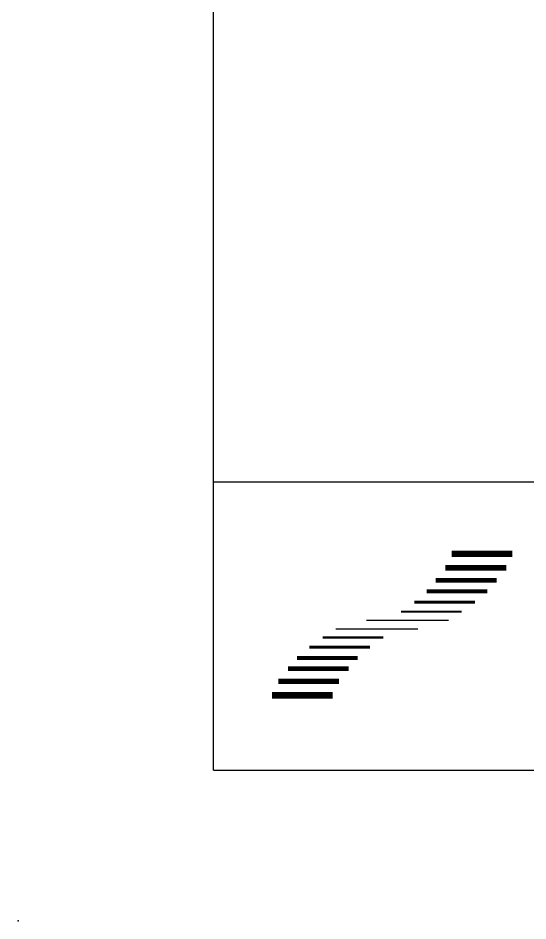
# Model space of a CAD drawing. Extents: x 0 to 405, y 0 to 280.
# Drawn here: x 0 to 24.69, y 0 to 43.7 of the extents above; entities that cross this region are included whole.
import ezdxf
from ezdxf.enums import TextEntityAlignment as Align

# ---------------------------------------------------------------- set-up
doc = ezdxf.new("R2010")
doc.units = 0
doc.header["$LTSCALE"] = 6
doc.linetypes.add('DASHED', pattern=[0])
for name, color, linetype in [('1', 8, 'CONTINUOUS'), ('10', 8, 'DASHED'), ('11', 30, 'DASHED'), ('2', 62, 'CONTINUOUS'), ('LIJN025', 8, 'CONTINUOUS')]:
    doc.layers.add(name, color=color, linetype=linetype)
doc.styles.get("Standard").update_dxf_attribs({"font": 'simplex', "width": 0.85})

# ---------------------------------------------------------------- blocks, each defined once
blk = doc.blocks.new('UMELEK')
at = {"layer": 'LIJN025', "color": 0}
for points, const_width in [([(-24.081, 9.284), (-19.881, 9.284)], 0.45), ([(-24.513, 8.312), (-20.313, 8.312)], 0.39), ([(-25.184, 7.444), (-20.984, 7.444)], 0.33), ([(-25.81, 6.695), (-21.61, 6.695)], 0.27), ([(-26.66, 5.946), (-22.46, 5.946)], 0.21), ([(-27.585, 5.286), (-23.385, 5.286)], 0.15), ([(-29.985, 4.686), (-24.285, 4.686)], 0.09), ([(-26.404, 4.093), (-32.104, 4.093)], 0.09), ([(-28.805, 3.493), (-33.005, 3.493)], 0.15), ([(-29.729, 2.834), (-33.929, 2.834)], 0.21), ([(-30.579, 2.085), (-34.779, 2.085)], 0.27), ([(-31.205, 1.336), (-35.405, 1.336)], 0.33), ([(-31.876, 0.467), (-36.076, 0.467)], 0.39), ([(-32.308, -0.505), (-36.508, -0.505)], 0.45)]:
    blk.add_lwpolyline(points, dxfattribs=dict(at, const_width=const_width))
blk = doc.blocks.new('LST11')
at = {"layer": '1', "color": 0}
blk.add_point((0, 0), dxfattribs=at)
at = {"layer": '2', "color": 0}
for p, q in [((9.466, 7.298), (9.466, 280.298)), ((9.466, 21.258), (405.466, 21.258)), ((9.466, 7.298), (405.466, 7.298))]:
    blk.add_line(p, q, dxfattribs=at)
at = {"layer": '10', "color": 0, "xscale": 0.7, "yscale": 0.7, "zscale": 0.7}
blk.add_blockref('UMELEK', (37.854, 11.27), dxfattribs=at)
at = {"layer": '11', "color": 0, "width": 0.85}
for tag, p in [('BESTEMMING', (393.87, 227.488)), ('KLNR', (389.772, 151.811)), ('BESTEMMING', (393.87, 94.271))]:
    blk.add_attdef(tag, text='', height=3.2, rotation=270, dxfattribs=at).set_placement(p, align=Align.MIDDLE)
for tag, p in [('VNR', (355.5, 9)), ('TOT', (367.5, 9))]:
    blk.add_attdef(tag, p, '', height=3, dxfattribs=at)
at = {"layer": '2', "color": 0, "width": 0.85}
for tag, p in [('TITEL', (48.343, 12.405)), ('NUMMER', (315.135, 9.397))]:
    blk.add_attdef(tag, p, '', height=4.7, dxfattribs=at)
blk.add_attdef('BORD', text='', height=4.7, dxfattribs=at).set_placement((264.44, 9.178), align=Align.RIGHT)
for tag, p in [('NUMMER', (291.941, 11.484)), ('INDEX', (393.045, 11.484))]:
    blk.add_attdef(tag, text='', height=4.7, dxfattribs=at).set_placement(p, align=Align.MIDDLE)

msp = doc.modelspace()

# ---------------------------------------------------------------- block references
at = {"layer": '1', "color": 0}
msp.add_blockref('LST11', (0, 0), dxfattribs=at)

doc.saveas('drawing.dxf')
